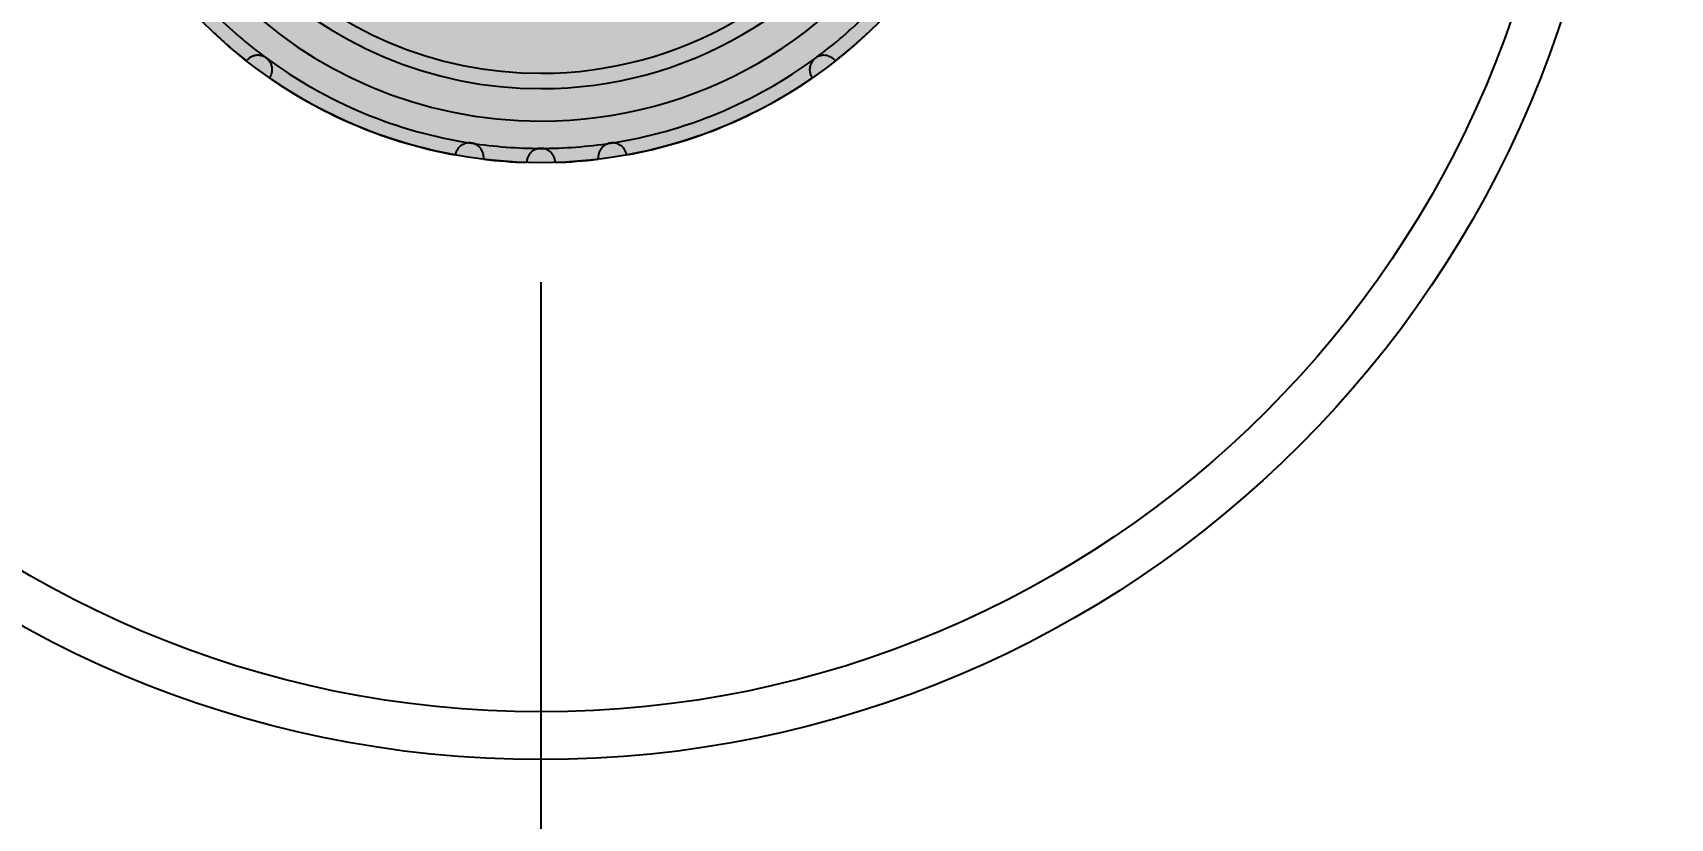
# Model space of a CAD drawing. Header units: millimetres. Extents: x 6750 to 121550, y -28210 to 66060.
# Drawn here: x 36325.2 to 36393.8, y 64434.1 to 64467 of the extents above; entities that cross this region are included whole.
import ezdxf

# ---------------------------------------------------------------- set-up
doc = ezdxf.new("R2010")
doc.units = ezdxf.units.MM
doc.layers.add('MAIN-1', color=7, linetype='Continuous')
doc.layers.add('MAIN-2', color=7, linetype='Continuous')
doc.styles.add('PM', font='arial.ttf', dxfattribs={"width": 0.6})
doc.dimstyles.new('MK-1.20 CK$0', dxfattribs={"dimscale": 25, "dimtxt": 2, "dimasz": 1, "dimexe": 0.5, "dimexo": 1, "dimgap": 0.5, "dimtad": 1, "dimrnd": 0.0001, "dimtxsty": 'PM', "dimcen": 0, "dimdle": 1, "dimclrd": 251, "dimclre": 251, "dimclrt": 256, "dimadec": 4, "dimazin": 2, "dimtfac": 0.333333, "dimtix": 1, "dimtmove": 2, "dimatfit": 3, "dimtvp": 1, "dimarcsym": 0})

# ---------------------------------------------------------------- blocks, each defined once
blk = doc.blocks.new('*D93')
at = {"color": 3, "lineweight": -2, "transparency": 16777216}
for p, q in [((36141.481, 64456.552), (36141.481, 64337.099)), ((36346.481, 64456.552), (36346.481, 64337.099)), ((36166.481, 64349.599), (36321.481, 64349.599))]:
    blk.add_line(p, q, dxfattribs=at)
at = {"color": 3, "transparency": 16777216}
for points in [[(36166.481, 64353.765), (36166.481, 64345.432), (36141.481, 64349.599)], [(36321.481, 64353.765), (36321.481, 64345.432), (36346.481, 64349.599)]]:
    blk.add_solid(points, dxfattribs=at)
at = {"layer": 'Defpoints', "color": 0, "transparency": 16777216}
for p in [(36141.481, 64481.552), (36346.481, 64481.552), (36346.481, 64349.599)]:
    blk.add_point(p, dxfattribs=at)
at = {"transparency": 16777216, "insert": (36243.981, 64387.627), "char_height": 50, "attachment_point": 5, "style": 'PM'}
blk.add_mtext('\\A1;205', dxfattribs=at)
blk = doc.blocks.new('*D94')
at = {"color": 3, "lineweight": -2, "transparency": 16777216}
for p, q in [((36491.481, 64546.68), (36491.481, 64337.366)), ((36346.481, 64456.552), (36346.481, 64337.366)), ((36371.481, 64349.866), (36466.481, 64349.866))]:
    blk.add_line(p, q, dxfattribs=at)
at = {"color": 3, "transparency": 16777216}
for points in [[(36371.481, 64354.032), (36371.481, 64345.699), (36346.481, 64349.866)], [(36466.481, 64354.032), (36466.481, 64345.699), (36491.481, 64349.866)]]:
    blk.add_solid(points, dxfattribs=at)
at = {"layer": 'Defpoints', "color": 0, "transparency": 16777216}
for p in [(36491.481, 64571.68), (36346.481, 64481.552), (36491.481, 64349.866)]:
    blk.add_point(p, dxfattribs=at)
at = {"transparency": 16777216, "insert": (36418.981, 64387.894), "char_height": 50, "attachment_point": 5, "style": 'PM'}
blk.add_mtext('\\A1;145', dxfattribs=at)
blk = doc.blocks.new('*D96')
at = {"color": 3, "lineweight": -2, "transparency": 16777216}
for p, q in [((36371.481, 64481.552), (36634.025, 64481.552)), ((36621.525, 63656.552), (36621.525, 64456.552)), ((36520.481, 63631.552), (36634.025, 63631.552))]:
    blk.add_line(p, q, dxfattribs=at)
at = {"color": 3, "transparency": 16777216}
for points in [[(36617.358, 64456.552), (36625.691, 64456.552), (36621.525, 64481.552)], [(36617.358, 63656.552), (36625.691, 63656.552), (36621.525, 63631.552)]]:
    blk.add_solid(points, dxfattribs=at)
at = {"layer": 'Defpoints', "color": 0, "transparency": 16777216}
for p in [(36346.481, 64481.552), (36621.525, 64481.552), (36495.481, 63631.552)]:
    blk.add_point(p, dxfattribs=at)
at = {"transparency": 16777216, "insert": (36583.496, 64056.552), "char_height": 50, "attachment_point": 5, "rotation": 90, "style": 'PM'}
blk.add_mtext('\\A1;850', dxfattribs=at)
blk = doc.blocks.new('*D127')
at = {"color": 3, "lineweight": -2, "transparency": 16777216}
for p, q in [((36646.525, 64646.552), (36751.245, 64646.552)), ((36738.745, 63356.552), (36738.745, 64621.552)), ((35936.421, 63331.552), (36751.245, 63331.552))]:
    blk.add_line(p, q, dxfattribs=at)
at = {"color": 3, "transparency": 16777216}
for points in [[(36734.579, 64621.552), (36742.912, 64621.552), (36738.745, 64646.552)], [(36734.579, 63356.552), (36742.912, 63356.552), (36738.745, 63331.552)]]:
    blk.add_solid(points, dxfattribs=at)
at = {"layer": 'Defpoints', "color": 0, "transparency": 16777216}
for p in [(36621.525, 64646.552), (36738.745, 64646.552), (35911.421, 63331.552)]:
    blk.add_point(p, dxfattribs=at)
at = {"transparency": 16777216, "insert": (36700.7, 63989.052), "char_height": 50, "attachment_point": 5, "rotation": 90, "style": 'PM'}
blk.add_mtext('1315', dxfattribs=at)

msp = doc.modelspace()

# ---------------------------------------------------------------- hatches: boundary and pattern name
h = msp.add_hatch(color=1)
h.dxf.hatch_style = 1
edge = h.paths.add_edge_path()
edge.add_arc((36346.481, 64481.552), 20, 0, 360)

# ---------------------------------------------------------------- linework, layer by layer
at = {"color": 2}
for radius in [45, 43]:
    msp.add_circle((36346.481, 64481.552), radius, dxfattribs=at)
msp.add_circle((36346.481, 64481.552), 20)
at = {"layer": 'MAIN-1'}
for p, q in [((36334.171, 64465.846), (36334.161, 64465.835)), ((36334.182, 64465.859), (36334.171, 64465.846)), ((36334.196, 64465.873), (36334.182, 64465.859)), ((36334.212, 64465.888), (36334.196, 64465.873)), ((36334.229, 64465.904), (36334.212, 64465.888)), ((36334.249, 64465.92), (36334.229, 64465.904)), ((36334.27, 64465.936), (36334.249, 64465.92)), ((36334.293, 64465.952), (36334.27, 64465.936)), ((36334.319, 64465.967), (36334.293, 64465.952)), ((36334.346, 64465.982), (36334.319, 64465.967)), ((36334.375, 64465.996), (36334.346, 64465.982)), ((36334.405, 64466.009), (36334.375, 64465.996)), ((36334.438, 64466.02), (36334.405, 64466.009)), ((36334.472, 64466.03), (36334.438, 64466.02)), ((36334.507, 64466.038), (36334.472, 64466.03)), ((36334.544, 64466.044), (36334.507, 64466.038)), ((36334.582, 64466.048), (36334.544, 64466.044)), ((36334.621, 64466.049), (36334.582, 64466.048)), ((36334.655, 64466.048), (36334.621, 64466.049)), ((36334.69, 64466.045), (36334.655, 64466.048)), ((36334.725, 64466.04), (36334.69, 64466.045)), ((36334.76, 64466.033), (36334.725, 64466.04)), ((36334.793, 64466.023), (36334.76, 64466.033)), ((36334.827, 64466.012), (36334.793, 64466.023)), ((36334.859, 64466), (36334.827, 64466.012)), ((36334.89, 64465.985), (36334.859, 64466)), ((36334.921, 64465.969), (36334.89, 64465.985)), ((36334.95, 64465.951), (36334.921, 64465.969)), ((36334.978, 64465.931), (36334.95, 64465.951)), ((36335.005, 64465.91), (36334.978, 64465.931)), ((36335.03, 64465.887), (36335.005, 64465.91)), ((36335.055, 64465.863), (36335.03, 64465.887)), ((36335.078, 64465.837), (36335.055, 64465.863)), ((36357.89, 64465.843), (36357.87, 64465.819)), ((36357.912, 64465.867), (36357.89, 64465.843)), ((36357.935, 64465.889), (36357.912, 64465.867)), ((36357.958, 64465.91), (36357.935, 64465.889)), ((36357.983, 64465.93), (36357.958, 64465.91)), ((36358.009, 64465.948), (36357.983, 64465.93)), ((36358.035, 64465.965), (36358.009, 64465.948)), ((36358.063, 64465.98), (36358.035, 64465.965)), ((36358.092, 64465.994), (36358.063, 64465.98)), ((36358.121, 64466.007), (36358.092, 64465.994)), ((36358.151, 64466.018), (36358.121, 64466.007)), ((36358.182, 64466.027), (36358.151, 64466.018)), ((36358.214, 64466.035), (36358.182, 64466.027)), ((36358.246, 64466.041), (36358.214, 64466.035)), ((36358.278, 64466.045), (36358.246, 64466.041)), ((36358.31, 64466.048), (36358.278, 64466.045)), ((36358.342, 64466.049), (36358.31, 64466.048)), ((36358.403, 64466.046), (36358.342, 64466.049)), ((36358.461, 64466.037), (36358.403, 64466.046)), ((36358.515, 64466.023), (36358.461, 64466.037)), ((36358.566, 64466.005), (36358.515, 64466.023)), ((36358.613, 64465.984), (36358.566, 64466.005)), ((36358.655, 64465.961), (36358.613, 64465.984)), ((36358.693, 64465.936), (36358.655, 64465.961)), ((36358.726, 64465.91), (36358.693, 64465.936)), ((36358.754, 64465.886), (36358.726, 64465.91)), ((36358.777, 64465.863), (36358.754, 64465.886)), ((36358.795, 64465.842), (36358.777, 64465.863)), ((36358.809, 64465.826), (36358.795, 64465.842)), ((36334.144, 64465.814), (36334.143, 64465.812)), ((36334.148, 64465.818), (36334.144, 64465.814)), ((36334.153, 64465.825), (36334.148, 64465.818)), ((36334.161, 64465.835), (36334.153, 64465.825)), ((36335.1, 64465.81), (36335.078, 64465.837)), ((36335.12, 64465.781), (36335.1, 64465.81)), ((36335.139, 64465.751), (36335.12, 64465.781)), ((36335.135, 64465.141), (36335.143, 64465.154)), ((36335.156, 64465.721), (36335.139, 64465.751)), ((36335.143, 64465.154), (36335.152, 64465.169)), ((36335.152, 64465.169), (36335.16, 64465.186)), ((36335.171, 64465.689), (36335.156, 64465.721)), ((36335.16, 64465.186), (36335.169, 64465.205)), ((36335.169, 64465.205), (36335.177, 64465.225)), ((36335.184, 64465.657), (36335.171, 64465.689)), ((36335.177, 64465.225), (36335.185, 64465.246)), ((36335.195, 64465.624), (36335.184, 64465.657)), ((36335.185, 64465.246), (36335.193, 64465.269)), ((36335.193, 64465.269), (36335.2, 64465.293)), ((36335.204, 64465.591), (36335.195, 64465.624)), ((36335.2, 64465.293), (36335.206, 64465.319)), ((36335.211, 64465.559), (36335.204, 64465.591)), ((36335.206, 64465.319), (36335.212, 64465.346)), ((36335.216, 64465.526), (36335.211, 64465.559)), ((36335.212, 64465.346), (36335.216, 64465.373)), ((36335.219, 64465.494), (36335.216, 64465.526)), ((36335.216, 64465.373), (36335.219, 64465.402)), ((36335.22, 64465.463), (36335.219, 64465.494)), ((36335.219, 64465.402), (36335.22, 64465.432)), ((36335.22, 64465.432), (36335.22, 64465.463)), ((36357.743, 64465.471), (36357.742, 64465.443)), ((36357.742, 64465.443), (36357.743, 64465.415)), ((36357.744, 64465.5), (36357.743, 64465.471)), ((36357.743, 64465.415), (36357.745, 64465.388)), ((36357.748, 64465.53), (36357.744, 64465.5)), ((36357.745, 64465.388), (36357.749, 64465.362)), ((36357.753, 64465.56), (36357.748, 64465.53)), ((36357.749, 64465.362), (36357.753, 64465.336)), ((36357.759, 64465.59), (36357.753, 64465.56)), ((36357.753, 64465.336), (36357.758, 64465.312)), ((36357.758, 64465.312), (36357.764, 64465.289)), ((36357.767, 64465.62), (36357.759, 64465.59)), ((36357.764, 64465.289), (36357.771, 64465.267)), ((36357.777, 64465.65), (36357.767, 64465.62)), ((36357.771, 64465.267), (36357.778, 64465.246)), ((36357.788, 64465.68), (36357.777, 64465.65)), ((36357.778, 64465.246), (36357.785, 64465.226)), ((36357.785, 64465.226), (36357.793, 64465.207)), ((36357.802, 64465.709), (36357.788, 64465.68)), ((36357.793, 64465.207), (36357.801, 64465.19)), ((36357.801, 64465.19), (36357.809, 64465.174)), ((36357.816, 64465.738), (36357.802, 64465.709)), ((36357.809, 64465.174), (36357.817, 64465.16)), ((36357.833, 64465.766), (36357.816, 64465.738)), ((36357.817, 64465.16), (36357.824, 64465.147)), ((36357.851, 64465.793), (36357.833, 64465.766)), ((36357.87, 64465.819), (36357.851, 64465.793)), ((36358.817, 64465.816), (36358.809, 64465.826)), ((36358.82, 64465.812), (36358.817, 64465.816)), ((36335.109, 64465.1), (36335.11, 64465.102)), ((36335.11, 64465.102), (36335.112, 64465.105)), ((36335.112, 64465.105), (36335.117, 64465.111)), ((36335.117, 64465.111), (36335.122, 64465.119)), ((36335.122, 64465.119), (36335.128, 64465.129)), ((36335.128, 64465.129), (36335.135, 64465.141)), ((36357.824, 64465.147), (36357.831, 64465.135)), ((36357.831, 64465.135), (36357.837, 64465.125)), ((36357.837, 64465.125), (36357.843, 64465.116)), ((36357.843, 64465.116), (36357.847, 64465.11)), ((36357.847, 64465.11), (36357.851, 64465.105)), ((36357.851, 64465.105), (36357.853, 64465.101)), ((36357.853, 64465.101), (36357.854, 64465.1)), ((36342.891, 64461.887), (36342.89, 64461.88)), ((36342.89, 64461.88), (36342.89, 64461.878)), ((36342.893, 64461.898), (36342.891, 64461.887)), ((36342.897, 64461.913), (36342.893, 64461.898)), ((36342.901, 64461.931), (36342.897, 64461.913)), ((36342.907, 64461.951), (36342.901, 64461.931)), ((36342.914, 64461.974), (36342.907, 64461.951)), ((36342.923, 64461.999), (36342.914, 64461.974)), ((36342.935, 64462.025), (36342.923, 64461.999)), ((36342.948, 64462.053), (36342.935, 64462.025)), ((36342.963, 64462.081), (36342.948, 64462.053)), ((36342.982, 64462.11), (36342.963, 64462.081)), ((36343.002, 64462.14), (36342.982, 64462.11)), ((36343.025, 64462.169), (36343.002, 64462.14)), ((36343.051, 64462.197), (36343.025, 64462.169)), ((36343.08, 64462.225), (36343.051, 64462.197)), ((36343.112, 64462.251), (36343.08, 64462.225)), ((36343.146, 64462.276), (36343.112, 64462.251)), ((36343.183, 64462.299), (36343.146, 64462.276)), ((36343.222, 64462.319), (36343.183, 64462.299)), ((36343.263, 64462.337), (36343.222, 64462.319)), ((36343.305, 64462.352), (36343.263, 64462.337)), ((36343.349, 64462.364), (36343.305, 64462.352)), ((36343.393, 64462.372), (36343.349, 64462.364)), ((36343.437, 64462.377), (36343.393, 64462.372)), ((36343.481, 64462.379), (36343.437, 64462.377)), ((36343.519, 64462.377), (36343.481, 64462.379)), ((36343.557, 64462.374), (36343.519, 64462.377)), ((36343.594, 64462.368), (36343.557, 64462.374)), ((36343.631, 64462.36), (36343.594, 64462.368)), ((36343.668, 64462.349), (36343.631, 64462.36)), ((36343.704, 64462.336), (36343.668, 64462.349)), ((36343.739, 64462.32), (36343.704, 64462.336)), ((36343.774, 64462.303), (36343.739, 64462.32)), ((36343.807, 64462.283), (36343.774, 64462.303)), ((36343.839, 64462.261), (36343.807, 64462.283)), ((36343.869, 64462.237), (36343.839, 64462.261)), ((36343.897, 64462.211), (36343.869, 64462.237)), ((36343.924, 64462.184), (36343.897, 64462.211)), ((36343.948, 64462.156), (36343.924, 64462.184)), ((36343.97, 64462.127), (36343.948, 64462.156)), ((36343.99, 64462.097), (36343.97, 64462.127)), ((36344.007, 64462.067), (36343.99, 64462.097)), ((36344.023, 64462.037), (36344.007, 64462.067)), ((36344.036, 64462.007), (36344.023, 64462.037)), ((36344.047, 64461.978), (36344.036, 64462.007)), ((36344.057, 64461.949), (36344.047, 64461.978)), ((36344.065, 64461.92), (36344.057, 64461.949)), ((36344.071, 64461.893), (36344.065, 64461.92)), ((36344.075, 64461.866), (36344.071, 64461.893)), ((36344.078, 64461.841), (36344.075, 64461.866)), ((36344.08, 64461.817), (36344.078, 64461.841)), ((36344.078, 64461.713), (36344.079, 64461.725)), ((36344.079, 64461.725), (36344.08, 64461.739)), ((36344.081, 64461.794), (36344.08, 64461.817)), ((36344.08, 64461.739), (36344.081, 64461.755)), ((36344.081, 64461.774), (36344.081, 64461.794)), ((36344.081, 64461.755), (36344.081, 64461.774)), ((36345.912, 64461.742), (36345.905, 64461.719)), ((36345.921, 64461.766), (36345.912, 64461.742)), ((36345.931, 64461.79), (36345.921, 64461.766)), ((36345.942, 64461.815), (36345.931, 64461.79)), ((36345.955, 64461.84), (36345.942, 64461.815)), ((36345.97, 64461.866), (36345.955, 64461.84)), ((36345.987, 64461.892), (36345.97, 64461.866)), ((36346.005, 64461.917), (36345.987, 64461.892)), ((36346.026, 64461.943), (36346.005, 64461.917)), ((36346.048, 64461.968), (36346.026, 64461.943)), ((36346.073, 64461.991), (36346.048, 64461.968)), ((36346.099, 64462.014), (36346.073, 64461.991)), ((36346.127, 64462.036), (36346.099, 64462.014)), ((36346.156, 64462.057), (36346.127, 64462.036)), ((36346.187, 64462.075), (36346.156, 64462.057)), ((36346.22, 64462.093), (36346.187, 64462.075)), ((36346.255, 64462.108), (36346.22, 64462.093)), ((36346.291, 64462.121), (36346.255, 64462.108)), ((36346.328, 64462.132), (36346.291, 64462.121)), ((36346.366, 64462.141), (36346.328, 64462.132)), ((36346.404, 64462.147), (36346.366, 64462.141)), ((36346.443, 64462.151), (36346.404, 64462.147)), ((36346.481, 64462.152), (36346.443, 64462.151)), ((36346.524, 64462.151), (36346.481, 64462.152)), ((36346.565, 64462.146), (36346.524, 64462.151)), ((36346.607, 64462.139), (36346.565, 64462.146)), ((36346.648, 64462.129), (36346.607, 64462.139)), ((36346.688, 64462.116), (36346.648, 64462.129)), ((36346.727, 64462.1), (36346.688, 64462.116)), ((36346.765, 64462.081), (36346.727, 64462.1)), ((36346.801, 64462.06), (36346.765, 64462.081)), ((36346.835, 64462.037), (36346.801, 64462.06)), ((36346.866, 64462.013), (36346.835, 64462.037)), ((36346.896, 64461.986), (36346.866, 64462.013)), ((36346.923, 64461.959), (36346.896, 64461.986)), ((36346.947, 64461.93), (36346.923, 64461.959)), ((36346.97, 64461.901), (36346.947, 64461.93)), ((36346.989, 64461.872), (36346.97, 64461.901)), ((36347.007, 64461.842), (36346.989, 64461.872)), ((36347.022, 64461.813), (36347.007, 64461.842)), ((36347.035, 64461.785), (36347.022, 64461.813)), ((36347.046, 64461.757), (36347.035, 64461.785)), ((36347.055, 64461.73), (36347.046, 64461.757)), ((36347.062, 64461.704), (36347.055, 64461.73)), ((36348.882, 64461.796), (36348.881, 64461.778)), ((36348.881, 64461.778), (36348.882, 64461.76)), ((36348.883, 64461.816), (36348.882, 64461.796)), ((36348.882, 64461.76), (36348.882, 64461.745)), ((36348.882, 64461.745), (36348.883, 64461.731)), ((36348.884, 64461.838), (36348.883, 64461.816)), ((36348.883, 64461.731), (36348.884, 64461.72)), ((36348.887, 64461.86), (36348.884, 64461.838)), ((36348.891, 64461.884), (36348.887, 64461.86)), ((36348.896, 64461.909), (36348.891, 64461.884)), ((36348.902, 64461.934), (36348.896, 64461.909)), ((36348.909, 64461.96), (36348.902, 64461.934)), ((36348.918, 64461.986), (36348.909, 64461.96)), ((36348.929, 64462.013), (36348.918, 64461.986)), ((36348.941, 64462.04), (36348.929, 64462.013)), ((36348.955, 64462.067), (36348.941, 64462.04)), ((36348.971, 64462.093), (36348.955, 64462.067)), ((36348.988, 64462.12), (36348.971, 64462.093)), ((36349.007, 64462.146), (36348.988, 64462.12)), ((36349.028, 64462.172), (36349.007, 64462.146)), ((36349.051, 64462.197), (36349.028, 64462.172)), ((36349.075, 64462.22), (36349.051, 64462.197)), ((36349.101, 64462.243), (36349.075, 64462.22)), ((36349.129, 64462.264), (36349.101, 64462.243)), ((36349.158, 64462.284), (36349.129, 64462.264)), ((36349.187, 64462.302), (36349.158, 64462.284)), ((36349.218, 64462.318), (36349.187, 64462.302)), ((36349.25, 64462.332), (36349.218, 64462.318)), ((36349.282, 64462.344), (36349.25, 64462.332)), ((36349.314, 64462.355), (36349.282, 64462.344)), ((36349.347, 64462.363), (36349.314, 64462.355)), ((36349.38, 64462.37), (36349.347, 64462.363)), ((36349.414, 64462.375), (36349.38, 64462.37)), ((36349.447, 64462.378), (36349.414, 64462.375)), ((36349.481, 64462.379), (36349.447, 64462.378)), ((36349.526, 64462.377), (36349.481, 64462.379)), ((36349.57, 64462.372), (36349.526, 64462.377)), ((36349.614, 64462.364), (36349.57, 64462.372)), ((36349.658, 64462.352), (36349.614, 64462.364)), ((36349.7, 64462.337), (36349.658, 64462.352)), ((36349.741, 64462.319), (36349.7, 64462.337)), ((36349.78, 64462.299), (36349.741, 64462.319)), ((36349.817, 64462.276), (36349.78, 64462.299)), ((36349.851, 64462.251), (36349.817, 64462.276)), ((36349.883, 64462.225), (36349.851, 64462.251)), ((36349.911, 64462.197), (36349.883, 64462.225)), ((36349.937, 64462.169), (36349.911, 64462.197)), ((36349.961, 64462.14), (36349.937, 64462.169)), ((36349.981, 64462.11), (36349.961, 64462.14)), ((36349.999, 64462.081), (36349.981, 64462.11)), ((36350.015, 64462.053), (36349.999, 64462.081)), ((36350.028, 64462.025), (36350.015, 64462.053)), ((36350.039, 64461.999), (36350.028, 64462.025)), ((36350.049, 64461.974), (36350.039, 64461.999)), ((36350.056, 64461.951), (36350.049, 64461.974)), ((36350.062, 64461.931), (36350.056, 64461.951)), ((36350.066, 64461.913), (36350.062, 64461.931)), ((36350.069, 64461.898), (36350.066, 64461.913)), ((36350.072, 64461.887), (36350.069, 64461.898)), ((36350.073, 64461.88), (36350.072, 64461.887)), ((36350.073, 64461.878), (36350.073, 64461.88)), ((36344.076, 64461.699), (36344.077, 64461.705)), ((36344.076, 64461.698), (36344.076, 64461.699)), ((36344.077, 64461.705), (36344.078, 64461.713)), ((36345.883, 64461.593), (36345.882, 64461.582)), ((36345.882, 64461.582), (36345.882, 64461.573)), ((36345.882, 64461.573), (36345.882, 64461.567)), ((36345.882, 64461.567), (36345.882, 64461.563)), ((36345.882, 64461.563), (36345.882, 64461.561)), ((36345.884, 64461.606), (36345.883, 64461.593)), ((36345.885, 64461.621), (36345.884, 64461.606)), ((36345.888, 64461.638), (36345.885, 64461.621)), ((36345.89, 64461.656), (36345.888, 64461.638)), ((36345.894, 64461.676), (36345.89, 64461.656)), ((36345.899, 64461.697), (36345.894, 64461.676)), ((36345.905, 64461.719), (36345.899, 64461.697)), ((36347.068, 64461.679), (36347.062, 64461.704)), ((36347.072, 64461.657), (36347.068, 64461.679)), ((36347.076, 64461.636), (36347.072, 64461.657)), ((36347.078, 64461.617), (36347.076, 64461.636)), ((36347.08, 64461.601), (36347.078, 64461.617)), ((36347.08, 64461.587), (36347.08, 64461.601)), ((36347.081, 64461.576), (36347.08, 64461.587)), ((36347.081, 64461.568), (36347.081, 64461.576)), ((36347.081, 64461.563), (36347.081, 64461.568)), ((36347.081, 64461.561), (36347.081, 64461.563)), ((36348.884, 64461.72), (36348.885, 64461.71)), ((36348.885, 64461.71), (36348.886, 64461.703)), ((36348.886, 64461.703), (36348.887, 64461.699)), ((36348.887, 64461.699), (36348.887, 64461.698))]:
    msp.add_line(p, q, dxfattribs=at)
for radius, start, end in [(18.261, 90.00002, 269.99998), (18.261, 269.99998, 90.00002), (20, 226.71892, 231.90797), (20, 308.09199, 313.28104), (20, 235.34589, 259.65414), (20, 280.34588, 304.65413), (20, 263.092, 268.28105), (20, 271.71891, 276.90796)]:
    msp.add_arc((36346.481, 64481.552), radius, start, end, dxfattribs=at)
at = {"layer": 'MAIN-2'}
for p, q in [((36334.143, 64465.812), (36334.143, 64465.812)), ((36358.82, 64465.812), (36358.82, 64465.812)), ((36335.109, 64465.1), (36335.109, 64465.1)), ((36357.854, 64465.1), (36357.854, 64465.1)), ((36342.89, 64461.878), (36342.89, 64461.878)), ((36350.073, 64461.878), (36350.073, 64461.878)), ((36344.076, 64461.698), (36344.076, 64461.698)), ((36345.882, 64461.561), (36345.882, 64461.561)), ((36347.081, 64461.561), (36347.081, 64461.561)), ((36348.887, 64461.698), (36348.887, 64461.698))]:
    msp.add_line(p, q, dxfattribs=at)
for radius, start, end in [(16.9, 90.00002, 269.99998), (16.9, 269.99998, 90.00002), (16.256, 90.00002, 269.99998), (16.256, 269.99998, 90.00002), (19.4, 224.99999, 233.6269), (19.4, 306.37306, 314.99997), (19.4, 233.6269, 261.37307), (19.4, 278.62695, 306.37306), (19.4, 261.37307, 269.99998), (19.4, 269.99998, 278.62695)]:
    msp.add_arc((36346.481, 64481.552), radius, start, end, dxfattribs=at)

# ---------------------------------------------------------------- dimensions: what is measured, and where the dimension line sits
for base, p1, p2, picture, middle in [((36738.745, 64646.552), (35911.421, 63331.552), (36621.525, 64646.552), '*D127', (36700.7, 63989.052)), ((36621.525, 64481.552), (36495.481, 63631.552), (36346.481, 64481.552), '*D96', (36583.496, 64056.552))]:
    dim = msp.add_linear_dim(base=base, p1=p1, p2=p2, angle=90, dimstyle='MK-1.20 CK$0', override={"dimclrd": 3, "dimclre": 3})
    dim.commit()
    dim.dimension.update_dxf_attribs({"geometry": picture, "text_midpoint": middle})
for base, p1, p2, picture, middle in [((36491.481, 64349.866), (36346.481, 64481.552), (36491.481, 64571.68), '*D94', (36418.981, 64387.894)), ((36346.481, 64349.599), (36141.481, 64481.552), (36346.481, 64481.552), '*D93', (36243.981, 64387.627))]:
    dim = msp.add_linear_dim(base=base, p1=p1, p2=p2, dimstyle='MK-1.20 CK$0', override={"dimclrd": 3, "dimclre": 3})
    dim.commit()
    dim.dimension.update_dxf_attribs({"geometry": picture, "text_midpoint": middle})

doc.saveas('drawing.dxf')
